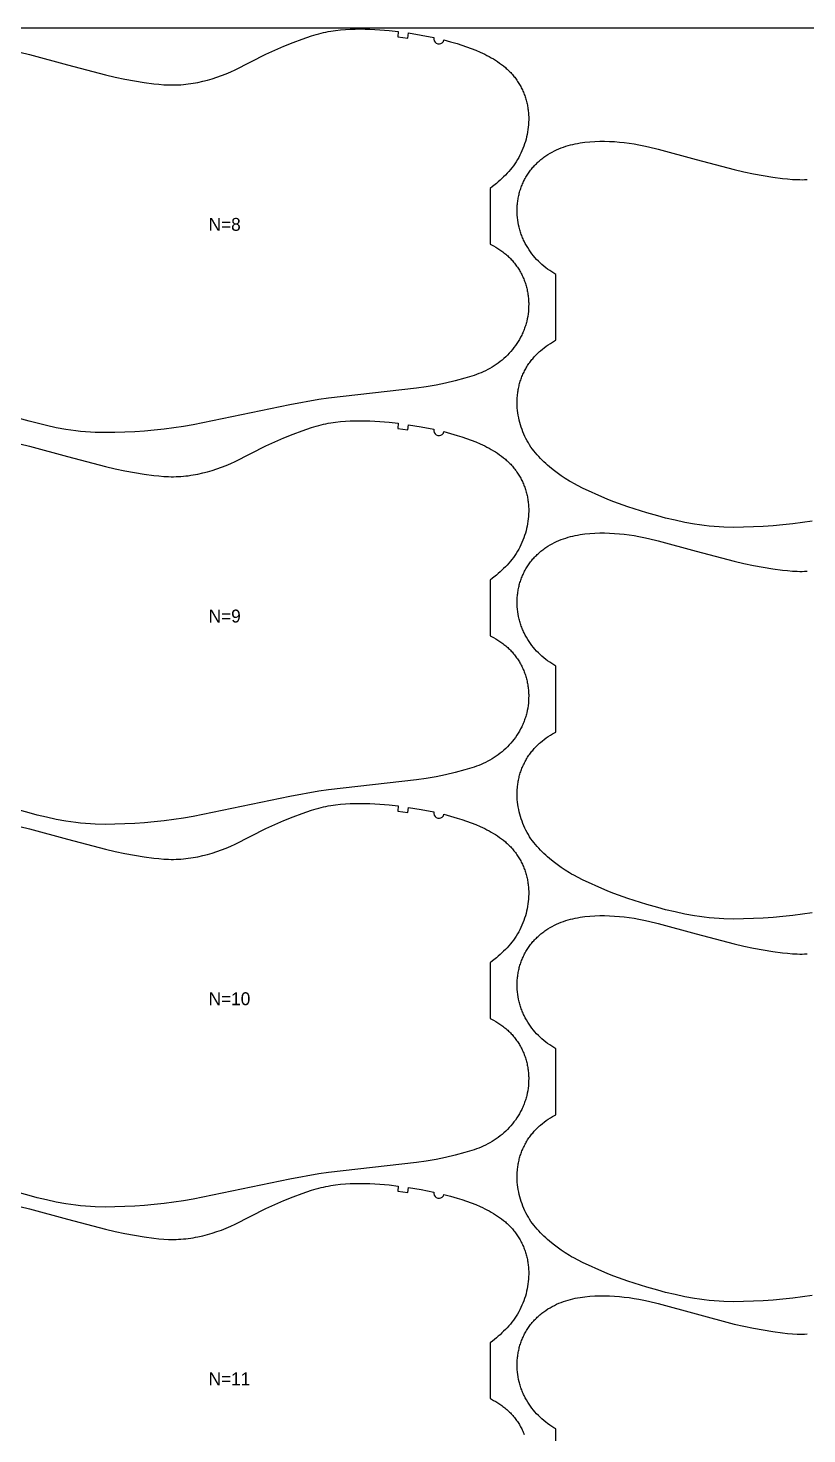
# Model space of a CAD drawing. Header units: inches. Extents: x 0 to 1972, y 0 to 1090.
# Drawn here: x 302 to 604, y 545 to 1090 of the extents above; entities that cross this region are included whole.
import ezdxf

# ---------------------------------------------------------------- set-up
doc = ezdxf.new("R2010")
doc.units = ezdxf.units.IN

msp = doc.modelspace()

# ---------------------------------------------------------------- linework, layer by layer
at = {"layer": '1'}
msp.add_lwpolyline([(0.5, 0), (1971.9894, 0), (1971.9894, 1089.551), (0.5, 1089.551), (0.5, 0)], close=True, dxfattribs=at)
for points in [[(299.2361, 1080.2529), (302.939, 1079.3299), (317.6666, 1075.3031), (332.4332, 1071.4213), (336.1564, 1070.58), (339.8957, 1069.8134), (343.6488, 1069.1182), (347.4144, 1068.4969), (351.1967, 1067.9841), (353.0955, 1067.7825), (354.9984, 1067.6294), (356.9041, 1067.5355), (357.8576, 1067.514), (358.8112, 1067.5114), (359.7647, 1067.5286), (360.7179, 1067.5655), (361.6703, 1067.6218), (362.6215, 1067.6972), (363.5712, 1067.7912), (364.519, 1067.9034), (365.4645, 1068.0336), (366.4074, 1068.1813), (367.3472, 1068.3462), (368.2839, 1068.5277), (370.1472, 1068.9389), (371.9963, 1069.4111), (373.8303, 1069.9403), (375.6481, 1070.5236), (377.4476, 1071.1604), (379.2267, 1071.8509), (380.9832, 1072.5955), (382.7164, 1073.3921), (394.631, 1079.4356), (398.0963, 1081.0351), (401.6038, 1082.5415), (405.1419, 1083.9724), (408.7131, 1085.3206), (410.5133, 1085.9576), (412.3255, 1086.5582), (414.1521, 1087.1096), (415.0715, 1087.3631), (415.9953, 1087.5995), (416.9237, 1087.8178), (417.8563, 1088.018), (418.7929, 1088.2007), (419.7328, 1088.3662), (421.6211, 1088.6477), (423.5176, 1088.8664), (425.4193, 1089.0263), (427.3245, 1089.1334), (429.2321, 1089.1939), (431.1408, 1089.214), (433.0494, 1089.199), (434.9573, 1089.1491), (436.8637, 1089.0637), (438.768, 1088.942), (442.3606, 1088.6177), (445.9446, 1088.2002), (445.6947, 1086.2159), (449.6218, 1085.6865), (449.9088, 1087.6658), (454.836, 1086.8212), (459.7463, 1085.8836), (459.7463, 1085.8836), (459.703, 1085.2626), (459.8529, 1084.6583), (460.1812, 1084.1294), (460.6563, 1083.7271), (461.2321, 1083.4903), (461.8528, 1083.4421), (462.4583, 1083.5871), (462.9898, 1083.9112), (463.3959, 1084.3831), (463.6372, 1084.957), (466.207, 1084.2705), (468.761, 1083.5257), (470.5823, 1082.9537), (472.3914, 1082.3446), (474.1848, 1081.6925), (475.959, 1080.9911), (477.7105, 1080.2347), (478.5764, 1079.8343), (479.4349, 1079.4185), (480.2856, 1078.9866), (481.1279, 1078.5382), (481.9612, 1078.0726), (482.7849, 1077.5893), (483.5984, 1077.0878), (484.3998, 1076.5669), (485.1872, 1076.0258), (485.9588, 1075.4635), (486.7125, 1074.8788), (487.4466, 1074.2707), (487.8056, 1073.9576), (488.1589, 1073.6383), (488.5064, 1073.3127), (488.8477, 1072.9805), (489.1827, 1072.6418), (489.5112, 1072.2967), (489.8332, 1071.9453), (490.1485, 1071.5878), (490.4571, 1071.2242), (490.7589, 1070.8549), (491.0539, 1070.4799), (491.3419, 1070.0994), (491.6228, 1069.7136), (491.8966, 1069.3226), (492.1632, 1068.9265), (492.4225, 1068.5256), (492.6745, 1068.12), (492.9189, 1067.7098), (493.1559, 1067.2952), (493.3852, 1066.8763), (493.6067, 1066.4534), (493.8206, 1066.0265), (494.0265, 1065.5959), (494.2246, 1065.1616), (494.4148, 1064.7238), (494.5969, 1064.2826), (494.7709, 1063.8383), (494.9368, 1063.3909), (495.0945, 1062.9406), (495.244, 1062.4875), (495.3851, 1062.0319), (495.5178, 1061.5737), (495.6421, 1061.1133), (495.7579, 1060.6507), (495.8651, 1060.1861), (495.9637, 1059.7196), (496.0537, 1059.2514), (496.135, 1058.7816), (496.2077, 1058.3104), (496.272, 1057.8379), (496.3279, 1057.3643), (496.3754, 1056.8897), (496.4458, 1055.9382), (496.4836, 1054.9846), (496.4894, 1054.0301), (496.4638, 1053.0758), (496.4074, 1052.123), (496.3206, 1051.1728), (496.204, 1050.2259), (496.0579, 1049.2832), (495.8829, 1048.3454), (495.6792, 1047.4131), (495.4475, 1046.4873), (495.188, 1045.5685), (494.9012, 1044.6576), (494.5875, 1043.7554), (494.247, 1042.863), (493.8795, 1041.9814), (493.4851, 1041.1119), (493.0637, 1040.2557), (492.6153, 1039.4138), (492.1398, 1038.5875), (491.6372, 1037.778), (491.1078, 1036.986), (490.5529, 1036.2116), (489.9743, 1035.4542), (489.3734, 1034.7136), (488.7521, 1033.9892), (488.1119, 1033.2809), (487.4545, 1032.5881), (486.7816, 1031.9105), (486.0947, 1031.2477), (485.3947, 1030.5991), (484.6822, 1029.9644), (483.9581, 1029.3429), (482.4778, 1028.1378), (481.4894, 1027.3839), (481.4894, 1005.8395), (482.0608, 1005.5657), (482.9074, 1005.1258), (483.7394, 1004.6581), (484.5554, 1004.1626), (485.354, 1003.6396), (485.7463, 1003.3679), (486.1339, 1003.0894), (486.5164, 1002.8041), (486.8937, 1002.512), (487.2656, 1002.2133), (487.632, 1001.9079), (487.9928, 1001.5958), (488.3476, 1001.2771), (488.6964, 1000.9519), (489.039, 1000.62), (489.3752, 1000.2816), (489.7049, 999.9368), (490.028, 999.5858), (490.3444, 999.2286), (490.6539, 998.8655), (490.9564, 998.4965), (491.2518, 998.1217), (491.54, 997.7414), (491.8209, 997.3557), (492.0943, 996.9647), (492.3601, 996.5685), (492.6183, 996.1672), (492.8686, 995.7611), (493.111, 995.3502), (493.3454, 994.9348), (493.5716, 994.5148), (493.7895, 994.0905), (493.9991, 993.6621), (494.2004, 993.2297), (494.3933, 992.7934), (494.5778, 992.3535), (494.754, 991.9102), (494.9217, 991.4636), (495.081, 991.0138), (495.2318, 990.5612), (495.3742, 990.1057), (495.508, 989.6477), (495.6333, 989.1872), (495.7501, 988.7246), (495.8583, 988.2598), (495.958, 987.7932), (496.049, 987.3248), (496.1314, 986.8549), (496.2051, 986.3837), (496.2704, 985.9111), (496.327, 985.4375), (496.3752, 984.9629), (496.4149, 984.4875), (496.4461, 984.0115), (496.4689, 983.5349), (496.4834, 983.058), (496.4894, 982.5809), (496.4766, 981.6265), (496.4307, 980.673), (496.3519, 979.7216), (496.2406, 978.7734), (496.0966, 977.8296), (495.9202, 976.8916), (495.7113, 975.9603), (495.5947, 975.4977), (495.4699, 975.0372), (495.3371, 974.5791), (495.1962, 974.1234), (495.0472, 973.6704), (494.8902, 973.2202), (494.725, 972.7729), (494.5518, 972.3287), (494.3706, 971.8877), (494.1814, 971.4501), (493.9844, 971.0158), (493.7797, 970.5852), (493.3477, 969.7347), (492.8864, 968.8995), (492.3969, 968.0802), (491.8801, 967.2776), (491.3369, 966.4925), (490.7685, 965.7255), (490.1758, 964.9775), (489.5594, 964.2489), (488.9203, 963.5404), (488.259, 962.8525), (487.5764, 962.1859), (486.8731, 961.541), (486.1499, 960.9184), (485.4076, 960.3187), (484.6468, 959.7425), (483.8686, 959.1899), (483.0739, 958.6612), (482.2636, 958.1567), (481.4386, 957.6766), (480.6001, 957.2211), (479.7488, 956.7904), (478.8858, 956.3848), (478.0121, 956.0041), (477.1287, 955.6464), (476.2368, 955.3094), (475.3376, 954.9909), (473.5218, 954.3999), (471.6906, 953.8552), (468.0059, 952.8552), (464.2956, 951.9638), (460.5597, 951.1806), (456.801, 950.5156), (453.0237, 949.9718), (435.9483, 948.1136), (418.882, 946.174), (415.1112, 945.5861), (403.8452, 943.5377), (366.4626, 935.8221), (362.6968, 935.2004), (355.1344, 934.1552), (351.3416, 933.7276), (347.5404, 933.3817), (343.7327, 933.1156), (339.9207, 932.9247), (336.1054, 932.8101), (332.288, 932.78), (328.4723, 932.8649), (326.5664, 932.961), (324.6629, 933.0957), (322.7626, 933.2696), (320.8664, 933.4834), (318.9751, 933.7374), (317.089, 934.0289), (313.3332, 934.7113), (309.6, 935.5062), (305.8883, 936.3962), (302.8075, 937.2015), (298.5272, 938.4164)], [(606.3968, 898.5094), (598.8344, 897.4642), (595.0416, 897.0366), (591.2404, 896.6907), (587.4327, 896.4246), (583.6207, 896.2337), (579.8054, 896.1191), (575.988, 896.089), (572.1723, 896.1739), (570.2664, 896.27), (568.3629, 896.4047), (566.4626, 896.5786), (564.5664, 896.7924), (562.6751, 897.0464), (560.789, 897.3379), (557.0332, 898.0203), (553.3, 898.8152), (549.5883, 899.7052), (546.5075, 900.5105), (542.2272, 901.7254), (534.9492, 904.0287), (531.3393, 905.2728), (529.5488, 905.9327), (527.7726, 906.6282), (526.0131, 907.3638), (517.33, 911.3288), (515.619, 912.1731), (513.9338, 913.065), (513.1036, 913.5335), (512.2821, 914.0174), (510.6647, 915.0288), (509.0808, 916.0937), (507.5297, 917.2071), (506.0116, 918.3651), (504.5313, 919.5702), (503.8072, 920.1917), (503.0948, 920.8264), (502.3947, 921.475), (501.7078, 922.1378), (501.0349, 922.8154), (500.3775, 923.5082), (499.7373, 924.2165), (499.116, 924.9409), (498.5152, 925.6815), (497.9365, 926.4389), (497.3816, 927.2133), (496.8522, 928.0053), (496.3496, 928.8148), (495.8742, 929.6411), (495.4257, 930.483), (495.0043, 931.3392), (494.6099, 932.2087), (494.2425, 933.0903), (493.9019, 933.9827), (493.5882, 934.8849), (493.3015, 935.7958), (493.042, 936.7146), (492.8102, 937.6404), (492.6065, 938.5727), (492.4315, 939.5105), (492.2854, 940.4532), (492.1688, 941.4001), (492.082, 942.3503), (492.0256, 943.3031), (492, 944.2574), (492.0058, 945.2119), (492.0436, 946.1655), (492.114, 947.117), (492.1615, 947.5916), (492.2174, 948.0652), (492.2817, 948.5377), (492.3544, 949.0089), (492.4358, 949.4787), (492.5257, 949.9469), (492.6243, 950.4134), (492.7315, 950.878), (492.8473, 951.3406), (492.9716, 951.801), (493.1043, 952.2592), (493.2455, 952.7148), (493.3949, 953.1679), (493.5526, 953.6182), (493.7185, 954.0656), (493.8925, 954.5099), (494.0747, 954.9511), (494.2648, 955.3889), (494.4629, 955.8232), (494.6689, 956.2538), (494.8827, 956.6807), (495.1043, 957.1036), (495.3336, 957.5225), (495.5705, 957.9371), (495.815, 958.3473), (496.0669, 958.7529), (496.3262, 959.1538), (496.5928, 959.5499), (496.8666, 959.9409), (497.1475, 960.3267), (497.4355, 960.7072), (497.7305, 961.0822), (498.0323, 961.4515), (498.3409, 961.8151), (498.6563, 962.1726), (498.9782, 962.524), (499.3067, 962.8691), (499.6417, 963.2078), (499.983, 963.54), (500.3305, 963.8656), (500.6838, 964.1849), (501.0429, 964.498), (501.7769, 965.1061), (502.5306, 965.6908), (503.3022, 966.2531), (504.0897, 966.7942), (504.8911, 967.3151), (505.7045, 967.8166), (506.5282, 968.2999), (507, 968.5635), (507, 994.0968), (506.2259, 994.5474), (505.4156, 995.0519), (504.6208, 995.5806), (503.8426, 996.1332), (503.0818, 996.7094), (502.3395, 997.3091), (501.6163, 997.9317), (500.913, 998.5766), (500.2304, 999.2432), (499.5691, 999.9311), (498.93, 1000.6396), (498.3137, 1001.3682), (497.7209, 1002.1162), (497.1525, 1002.8832), (496.6094, 1003.6683), (496.0925, 1004.4709), (495.603, 1005.2902), (495.1417, 1006.1254), (494.7098, 1006.9759), (494.5051, 1007.4065), (494.308, 1007.8408), (494.1189, 1008.2784), (493.9376, 1008.7194), (493.7644, 1009.1636), (493.5992, 1009.6109), (493.4422, 1010.0611), (493.2932, 1010.5141), (493.1523, 1010.9698), (493.0195, 1011.4279), (492.8948, 1011.8884), (492.7781, 1012.351), (492.5692, 1013.2823), (492.3928, 1014.2203), (492.2489, 1015.1641), (492.1375, 1016.1123), (492.0587, 1017.0637), (492.0128, 1018.0172), (492, 1018.9716), (492.0061, 1019.4487), (492.0205, 1019.9256), (492.0433, 1020.4022), (492.0745, 1020.8782), (492.1142, 1021.3536), (492.1624, 1021.8282), (492.2191, 1022.3018), (492.2843, 1022.7744), (492.3581, 1023.2456), (492.4405, 1023.7155), (492.5315, 1024.1839), (492.6311, 1024.6505), (492.7393, 1025.1153), (492.8561, 1025.5779), (492.9814, 1026.0384), (493.1152, 1026.4964), (493.2576, 1026.9519), (493.4084, 1027.4045), (493.5677, 1027.8543), (493.7354, 1028.3009), (493.9116, 1028.7442), (494.0961, 1029.1841), (494.2891, 1029.6204), (494.4903, 1030.0528), (494.6999, 1030.4812), (494.9178, 1030.9055), (495.144, 1031.3255), (495.3784, 1031.7409), (495.6208, 1032.1518), (495.8711, 1032.5579), (496.1293, 1032.9591), (496.3951, 1033.3554), (496.6685, 1033.7464), (496.9494, 1034.1321), (497.2376, 1034.5124), (497.533, 1034.8872), (497.8355, 1035.2562), (498.145, 1035.6193), (498.4614, 1035.9765), (498.7845, 1036.3275), (499.1142, 1036.6723), (499.4504, 1037.0107), (499.793, 1037.3426), (500.1418, 1037.6678), (500.4967, 1037.9865), (500.8574, 1038.2986), (501.2238, 1038.604), (501.5957, 1038.9027), (501.9731, 1039.1948), (502.3556, 1039.4801), (502.7431, 1039.7586), (503.1354, 1040.0303), (503.9341, 1040.5533), (504.75, 1041.0488), (505.582, 1041.5165), (506.4287, 1041.9564), (507.2889, 1042.3687), (508.1617, 1042.7536), (509.046, 1043.1116), (509.9407, 1043.4428), (510.8448, 1043.7477), (511.7572, 1044.0266), (512.6769, 1044.2798), (513.603, 1044.5077), (514.5346, 1044.7115), (515.4711, 1044.8924), (516.4118, 1045.0519), (517.3562, 1045.191), (518.3035, 1045.3112), (520.2042, 1045.4998), (522.1092, 1045.6264), (524.0165, 1045.6936), (525.9246, 1045.7024), (527.8318, 1045.6541), (529.7368, 1045.5502), (531.6388, 1045.3945), (533.5367, 1045.1913), (535.4299, 1044.945), (537.3175, 1044.6592), (539.1985, 1044.3339), (541.0717, 1043.9683), (542.9361, 1043.5619), (546.639, 1042.6389), (561.3666, 1038.6121), (576.1332, 1034.7303), (579.8564, 1033.889), (583.5957, 1033.1224), (587.3488, 1032.4272), (591.1144, 1031.8059), (594.8967, 1031.2931), (596.7955, 1031.0915), (598.6984, 1030.9384), (600.6041, 1030.8445), (601.5576, 1030.823), (602.5112, 1030.8204), (603.4647, 1030.8376), (604.4179, 1030.8745)], [(299.2361, 928.4609), (302.939, 927.5379), (317.6666, 923.5111), (332.4332, 919.6293), (336.1564, 918.788), (339.8957, 918.0214), (343.6488, 917.3262), (347.4144, 916.7049), (351.1967, 916.1921), (353.0955, 915.9905), (354.9984, 915.8374), (356.9041, 915.7435), (357.8576, 915.722), (358.8112, 915.7194), (359.7647, 915.7366), (360.7179, 915.7735), (361.6703, 915.8298), (362.6215, 915.9052), (363.5712, 915.9992), (364.519, 916.1114), (365.4645, 916.2416), (366.4074, 916.3893), (367.3472, 916.5542), (368.2839, 916.7357), (370.1472, 917.1469), (371.9963, 917.6191), (373.8303, 918.1483), (375.6481, 918.7316), (377.4476, 919.3684), (379.2267, 920.0589), (380.9832, 920.8035), (382.7164, 921.6001), (394.631, 927.6436), (398.0963, 929.2431), (401.6038, 930.7495), (405.1419, 932.1804), (408.7131, 933.5286), (410.5133, 934.1656), (412.3255, 934.7662), (414.1521, 935.3176), (415.0715, 935.5711), (415.9953, 935.8075), (416.9237, 936.0258), (417.8563, 936.226), (418.7929, 936.4087), (419.7328, 936.5742), (421.6211, 936.8557), (423.5176, 937.0744), (425.4193, 937.2343), (427.3245, 937.3414), (429.2321, 937.4019), (431.1408, 937.422), (433.0494, 937.407), (434.9573, 937.3571), (436.8637, 937.2717), (438.768, 937.15), (442.3606, 936.8257), (445.9446, 936.4082), (445.6947, 934.4239), (449.6218, 933.8945), (449.9088, 935.8738), (454.836, 935.0292), (459.7463, 934.0916), (459.7463, 934.0916), (459.703, 933.4706), (459.8529, 932.8663), (460.1812, 932.3374), (460.6563, 931.9351), (461.2321, 931.6983), (461.8528, 931.6501), (462.4583, 931.7951), (462.9898, 932.1192), (463.3959, 932.5911), (463.6372, 933.165), (466.207, 932.4785), (468.761, 931.7337), (470.5823, 931.1617), (472.3914, 930.5526), (474.1848, 929.9005), (475.959, 929.1991), (477.7105, 928.4427), (478.5764, 928.0423), (479.4349, 927.6265), (480.2856, 927.1946), (481.1279, 926.7462), (481.9612, 926.2806), (482.7849, 925.7973), (483.5984, 925.2958), (484.3998, 924.7749), (485.1872, 924.2338), (485.9588, 923.6715), (486.7125, 923.0868), (487.4466, 922.4787), (487.8056, 922.1656), (488.1589, 921.8463), (488.5064, 921.5207), (488.8477, 921.1885), (489.1827, 920.8498), (489.5112, 920.5047), (489.8332, 920.1533), (490.1485, 919.7958), (490.4571, 919.4322), (490.7589, 919.0629), (491.0539, 918.6879), (491.3419, 918.3074), (491.6228, 917.9216), (491.8966, 917.5306), (492.1632, 917.1345), (492.4225, 916.7336), (492.6745, 916.328), (492.9189, 915.9178), (493.1559, 915.5032), (493.3852, 915.0843), (493.6067, 914.6614), (493.8206, 914.2345), (494.0265, 913.8039), (494.2246, 913.3696), (494.4148, 912.9318), (494.5969, 912.4906), (494.7709, 912.0463), (494.9368, 911.5989), (495.0945, 911.1486), (495.244, 910.6955), (495.3851, 910.2399), (495.5178, 909.7817), (495.6421, 909.3213), (495.7579, 908.8587), (495.8651, 908.3941), (495.9637, 907.9276), (496.0537, 907.4594), (496.135, 906.9896), (496.2077, 906.5184), (496.272, 906.0459), (496.3279, 905.5723), (496.3754, 905.0977), (496.4458, 904.1462), (496.4836, 903.1926), (496.4894, 902.2381), (496.4638, 901.2838), (496.4074, 900.331), (496.3206, 899.3808), (496.204, 898.4339), (496.0579, 897.4912), (495.8829, 896.5534), (495.6792, 895.6211), (495.4475, 894.6953), (495.188, 893.7765), (494.9012, 892.8656), (494.5875, 891.9634), (494.247, 891.071), (493.8795, 890.1894), (493.4851, 889.3199), (493.0637, 888.4637), (492.6153, 887.6218), (492.1398, 886.7955), (491.6372, 885.986), (491.1078, 885.194), (490.5529, 884.4196), (489.9743, 883.6622), (489.3734, 882.9216), (488.7521, 882.1972), (488.1119, 881.4889), (487.4545, 880.7961), (486.7816, 880.1185), (486.0947, 879.4557), (485.3947, 878.8071), (484.6822, 878.1724), (483.9581, 877.5509), (482.4778, 876.3458), (481.4894, 875.5919), (481.4894, 854.0475), (482.0608, 853.7737), (482.9074, 853.3338), (483.7394, 852.8661), (484.5554, 852.3706), (485.354, 851.8476), (485.7463, 851.5759), (486.1339, 851.2974), (486.5164, 851.0121), (486.8937, 850.72), (487.2656, 850.4213), (487.632, 850.1159), (487.9928, 849.8038), (488.3476, 849.4851), (488.6964, 849.1599), (489.039, 848.828), (489.3752, 848.4896), (489.7049, 848.1448), (490.028, 847.7938), (490.3444, 847.4366), (490.6539, 847.0735), (490.9564, 846.7045), (491.2518, 846.3297), (491.54, 845.9494), (491.8209, 845.5637), (492.0943, 845.1727), (492.3601, 844.7765), (492.6183, 844.3752), (492.8686, 843.9691), (493.111, 843.5582), (493.3454, 843.1428), (493.5716, 842.7228), (493.7895, 842.2985), (493.9991, 841.8701), (494.2004, 841.4377), (494.3933, 841.0014), (494.5778, 840.5615), (494.754, 840.1182), (494.9217, 839.6716), (495.081, 839.2218), (495.2318, 838.7692), (495.3742, 838.3137), (495.508, 837.8557), (495.6333, 837.3952), (495.7501, 836.9326), (495.8583, 836.4678), (495.958, 836.0012), (496.049, 835.5328), (496.1314, 835.0629), (496.2051, 834.5917), (496.2704, 834.1191), (496.327, 833.6455), (496.3752, 833.1709), (496.4149, 832.6955), (496.4461, 832.2195), (496.4689, 831.7429), (496.4834, 831.266), (496.4894, 830.7889), (496.4766, 829.8345), (496.4307, 828.881), (496.3519, 827.9296), (496.2406, 826.9814), (496.0966, 826.0376), (495.9202, 825.0996), (495.7113, 824.1683), (495.5947, 823.7057), (495.4699, 823.2452), (495.3371, 822.7871), (495.1962, 822.3314), (495.0472, 821.8784), (494.8902, 821.4282), (494.725, 820.9809), (494.5518, 820.5367), (494.3706, 820.0957), (494.1814, 819.6581), (493.9844, 819.2238), (493.7797, 818.7932), (493.3477, 817.9427), (492.8864, 817.1075), (492.3969, 816.2882), (491.8801, 815.4856), (491.3369, 814.7005), (490.7685, 813.9335), (490.1758, 813.1855), (489.5594, 812.4569), (488.9203, 811.7484), (488.259, 811.0605), (487.5764, 810.3939), (486.8731, 809.749), (486.1499, 809.1264), (485.4076, 808.5267), (484.6468, 807.9505), (483.8686, 807.3979), (483.0739, 806.8692), (482.2636, 806.3647), (481.4386, 805.8846), (480.6001, 805.4291), (479.7488, 804.9984), (478.8858, 804.5928), (478.0121, 804.2121), (477.1287, 803.8544), (476.2368, 803.5174), (475.3376, 803.1989), (473.5218, 802.6079), (471.6906, 802.0632), (468.0059, 801.0632), (464.2956, 800.1718), (460.5597, 799.3886), (456.801, 798.7236), (453.0237, 798.1798), (435.9483, 796.3216), (418.882, 794.382), (415.1112, 793.7941), (403.8452, 791.7457), (366.4626, 784.0301), (362.6968, 783.4084), (355.1344, 782.3632), (351.3416, 781.9356), (347.5404, 781.5897), (343.7327, 781.3236), (339.9207, 781.1327), (336.1054, 781.0181), (332.288, 780.988), (328.4723, 781.0729), (326.5664, 781.169), (324.6629, 781.3037), (322.7626, 781.4776), (320.8664, 781.6914), (318.9751, 781.9454), (317.089, 782.2369), (313.3332, 782.9193), (309.6, 783.7142), (305.8883, 784.6042), (302.8075, 785.4095), (298.5272, 786.6244)], [(606.3968, 746.7174), (598.8344, 745.6722), (595.0416, 745.2446), (591.2404, 744.8987), (587.4327, 744.6326), (583.6207, 744.4417), (579.8054, 744.3271), (575.988, 744.297), (572.1723, 744.3819), (570.2664, 744.478), (568.3629, 744.6127), (566.4626, 744.7866), (564.5664, 745.0004), (562.6751, 745.2544), (560.789, 745.5459), (557.0332, 746.2283), (553.3, 747.0232), (549.5883, 747.9132), (546.5075, 748.7185), (542.2272, 749.9334), (534.9492, 752.2367), (531.3393, 753.4808), (529.5488, 754.1407), (527.7726, 754.8362), (526.0131, 755.5718), (517.33, 759.5368), (515.619, 760.3811), (513.9338, 761.273), (513.1036, 761.7415), (512.2821, 762.2254), (510.6647, 763.2368), (509.0808, 764.3017), (507.5297, 765.4151), (506.0116, 766.5731), (504.5313, 767.7782), (503.8072, 768.3997), (503.0948, 769.0344), (502.3947, 769.683), (501.7078, 770.3458), (501.0349, 771.0234), (500.3775, 771.7162), (499.7373, 772.4245), (499.116, 773.1489), (498.5152, 773.8895), (497.9365, 774.6469), (497.3816, 775.4213), (496.8522, 776.2133), (496.3496, 777.0228), (495.8742, 777.8491), (495.4257, 778.691), (495.0043, 779.5472), (494.6099, 780.4167), (494.2425, 781.2983), (493.9019, 782.1907), (493.5882, 783.0929), (493.3015, 784.0038), (493.042, 784.9226), (492.8102, 785.8484), (492.6065, 786.7807), (492.4315, 787.7185), (492.2854, 788.6612), (492.1688, 789.6081), (492.082, 790.5583), (492.0256, 791.5111), (492, 792.4654), (492.0058, 793.4199), (492.0436, 794.3735), (492.114, 795.325), (492.1615, 795.7996), (492.2174, 796.2732), (492.2817, 796.7457), (492.3544, 797.2169), (492.4358, 797.6867), (492.5257, 798.1549), (492.6243, 798.6214), (492.7315, 799.086), (492.8473, 799.5486), (492.9716, 800.009), (493.1043, 800.4672), (493.2455, 800.9228), (493.3949, 801.3759), (493.5526, 801.8262), (493.7185, 802.2736), (493.8925, 802.7179), (494.0747, 803.1591), (494.2648, 803.5969), (494.4629, 804.0312), (494.6689, 804.4618), (494.8827, 804.8887), (495.1043, 805.3116), (495.3336, 805.7305), (495.5705, 806.1451), (495.815, 806.5553), (496.0669, 806.9609), (496.3262, 807.3618), (496.5928, 807.7579), (496.8666, 808.1489), (497.1475, 808.5347), (497.4355, 808.9152), (497.7305, 809.2902), (498.0323, 809.6595), (498.3409, 810.0231), (498.6563, 810.3806), (498.9782, 810.732), (499.3067, 811.0771), (499.6417, 811.4158), (499.983, 811.748), (500.3305, 812.0736), (500.6838, 812.3929), (501.0429, 812.706), (501.7769, 813.3141), (502.5306, 813.8988), (503.3022, 814.4611), (504.0897, 815.0022), (504.8911, 815.5231), (505.7045, 816.0246), (506.5282, 816.5079), (507, 816.7715), (507, 842.3048), (506.2259, 842.7554), (505.4156, 843.2599), (504.6208, 843.7886), (503.8426, 844.3412), (503.0818, 844.9174), (502.3395, 845.5171), (501.6163, 846.1397), (500.913, 846.7846), (500.2304, 847.4512), (499.5691, 848.1391), (498.93, 848.8476), (498.3137, 849.5762), (497.7209, 850.3242), (497.1525, 851.0912), (496.6094, 851.8763), (496.0925, 852.6789), (495.603, 853.4982), (495.1417, 854.3334), (494.7098, 855.1839), (494.5051, 855.6145), (494.308, 856.0488), (494.1189, 856.4864), (493.9376, 856.9274), (493.7644, 857.3716), (493.5992, 857.8189), (493.4422, 858.2691), (493.2932, 858.7221), (493.1523, 859.1778), (493.0195, 859.6359), (492.8948, 860.0964), (492.7781, 860.559), (492.5692, 861.4903), (492.3928, 862.4283), (492.2489, 863.3721), (492.1375, 864.3203), (492.0587, 865.2717), (492.0128, 866.2252), (492, 867.1796), (492.0061, 867.6567), (492.0205, 868.1336), (492.0433, 868.6102), (492.0745, 869.0862), (492.1142, 869.5616), (492.1624, 870.0362), (492.2191, 870.5098), (492.2843, 870.9824), (492.3581, 871.4536), (492.4405, 871.9235), (492.5315, 872.3919), (492.6311, 872.8585), (492.7393, 873.3233), (492.8561, 873.7859), (492.9814, 874.2464), (493.1152, 874.7044), (493.2576, 875.1599), (493.4084, 875.6125), (493.5677, 876.0623), (493.7354, 876.5089), (493.9116, 876.9522), (494.0961, 877.3921), (494.2891, 877.8284), (494.4903, 878.2608), (494.6999, 878.6892), (494.9178, 879.1135), (495.144, 879.5335), (495.3784, 879.9489), (495.6208, 880.3598), (495.8711, 880.7659), (496.1293, 881.1671), (496.3951, 881.5634), (496.6685, 881.9544), (496.9494, 882.3401), (497.2376, 882.7204), (497.533, 883.0952), (497.8355, 883.4642), (498.145, 883.8273), (498.4614, 884.1845), (498.7845, 884.5355), (499.1142, 884.8803), (499.4504, 885.2187), (499.793, 885.5506), (500.1418, 885.8758), (500.4967, 886.1945), (500.8574, 886.5066), (501.2238, 886.812), (501.5957, 887.1107), (501.9731, 887.4028), (502.3556, 887.6881), (502.7431, 887.9666), (503.1354, 888.2383), (503.9341, 888.7613), (504.75, 889.2568), (505.582, 889.7245), (506.4287, 890.1644), (507.2889, 890.5767), (508.1617, 890.9616), (509.046, 891.3196), (509.9407, 891.6508), (510.8448, 891.9557), (511.7572, 892.2346), (512.6769, 892.4878), (513.603, 892.7157), (514.5346, 892.9195), (515.4711, 893.1004), (516.4118, 893.2599), (517.3562, 893.399), (518.3035, 893.5192), (520.2042, 893.7078), (522.1092, 893.8344), (524.0165, 893.9016), (525.9246, 893.9104), (527.8318, 893.8621), (529.7368, 893.7582), (531.6388, 893.6025), (533.5367, 893.3993), (535.4299, 893.153), (537.3175, 892.8672), (539.1985, 892.5419), (541.0717, 892.1763), (542.9361, 891.7699), (546.639, 890.8469), (561.3666, 886.8201), (576.1332, 882.9383), (579.8564, 882.097), (583.5957, 881.3304), (587.3488, 880.6352), (591.1144, 880.0139), (594.8967, 879.5011), (596.7955, 879.2995), (598.6984, 879.1464), (600.6041, 879.0525), (601.5576, 879.031), (602.5112, 879.0284), (603.4647, 879.0456), (604.4179, 879.0825)], [(299.2361, 780.1689), (302.939, 779.2459), (317.6666, 775.2191), (332.4332, 771.3373), (336.1564, 770.496), (339.8957, 769.7294), (343.6488, 769.0342), (347.4144, 768.4129), (351.1967, 767.9001), (353.0955, 767.6985), (354.9984, 767.5454), (356.9041, 767.4515), (357.8576, 767.43), (358.8112, 767.4274), (359.7647, 767.4446), (360.7179, 767.4815), (361.6703, 767.5378), (362.6215, 767.6132), (363.5712, 767.7072), (364.519, 767.8194), (365.4645, 767.9496), (366.4074, 768.0973), (367.3472, 768.2622), (368.2839, 768.4437), (370.1472, 768.8549), (371.9963, 769.3271), (373.8303, 769.8563), (375.6481, 770.4396), (377.4476, 771.0764), (379.2267, 771.7669), (380.9832, 772.5115), (382.7164, 773.3081), (394.631, 779.3516), (398.0963, 780.9511), (401.6038, 782.4575), (405.1419, 783.8884), (408.7131, 785.2366), (410.5133, 785.8736), (412.3255, 786.4742), (414.1521, 787.0256), (415.0715, 787.2791), (415.9953, 787.5155), (416.9237, 787.7338), (417.8563, 787.934), (418.7929, 788.1167), (419.7328, 788.2822), (421.6211, 788.5637), (423.5176, 788.7824), (425.4193, 788.9423), (427.3245, 789.0494), (429.2321, 789.1099), (431.1408, 789.13), (433.0494, 789.115), (434.9573, 789.0651), (436.8637, 788.9797), (438.768, 788.858), (442.3606, 788.5337), (445.9446, 788.1162), (445.6947, 786.1319), (449.6218, 785.6025), (449.9088, 787.5818), (454.836, 786.7372), (459.7463, 785.7996), (459.7463, 785.7996), (459.703, 785.1786), (459.8529, 784.5743), (460.1812, 784.0454), (460.6563, 783.6431), (461.2321, 783.4063), (461.8528, 783.3581), (462.4583, 783.5031), (462.9898, 783.8272), (463.3959, 784.2991), (463.6372, 784.873), (466.207, 784.1865), (468.761, 783.4417), (470.5823, 782.8697), (472.3914, 782.2606), (474.1848, 781.6085), (475.959, 780.9071), (477.7105, 780.1507), (478.5764, 779.7503), (479.4349, 779.3345), (480.2856, 778.9026), (481.1279, 778.4542), (481.9612, 777.9886), (482.7849, 777.5053), (483.5984, 777.0038), (484.3998, 776.4829), (485.1872, 775.9418), (485.9588, 775.3795), (486.7125, 774.7948), (487.4466, 774.1867), (487.8056, 773.8736), (488.1589, 773.5543), (488.5064, 773.2287), (488.8477, 772.8965), (489.1827, 772.5578), (489.5112, 772.2127), (489.8332, 771.8613), (490.1485, 771.5038), (490.4571, 771.1402), (490.7589, 770.7709), (491.0539, 770.3959), (491.3419, 770.0154), (491.6228, 769.6296), (491.8966, 769.2386), (492.1632, 768.8425), (492.4225, 768.4416), (492.6745, 768.036), (492.9189, 767.6258), (493.1559, 767.2112), (493.3852, 766.7923), (493.6067, 766.3694), (493.8206, 765.9425), (494.0265, 765.5119), (494.2246, 765.0776), (494.4148, 764.6398), (494.5969, 764.1986), (494.7709, 763.7543), (494.9368, 763.3069), (495.0945, 762.8566), (495.244, 762.4035), (495.3851, 761.9479), (495.5178, 761.4897), (495.6421, 761.0293), (495.7579, 760.5667), (495.8651, 760.1021), (495.9637, 759.6356), (496.0537, 759.1674), (496.135, 758.6976), (496.2077, 758.2264), (496.272, 757.7539), (496.3279, 757.2803), (496.3754, 756.8057), (496.4458, 755.8542), (496.4836, 754.9006), (496.4894, 753.9461), (496.4638, 752.9918), (496.4074, 752.039), (496.3206, 751.0888), (496.204, 750.1419), (496.0579, 749.1992), (495.8829, 748.2614), (495.6792, 747.3291), (495.4475, 746.4033), (495.188, 745.4845), (494.9012, 744.5736), (494.5875, 743.6714), (494.247, 742.779), (493.8795, 741.8974), (493.4851, 741.0279), (493.0637, 740.1717), (492.6153, 739.3298), (492.1398, 738.5035), (491.6372, 737.694), (491.1078, 736.902), (490.5529, 736.1276), (489.9743, 735.3702), (489.3734, 734.6296), (488.7521, 733.9052), (488.1119, 733.1969), (487.4545, 732.5041), (486.7816, 731.8265), (486.0947, 731.1637), (485.3947, 730.5151), (484.6822, 729.8804), (483.9581, 729.2589), (482.4778, 728.0538), (481.4894, 727.2999), (481.4894, 705.7555), (482.0608, 705.4817), (482.9074, 705.0418), (483.7394, 704.5741), (484.5554, 704.0786), (485.354, 703.5556), (485.7463, 703.2839), (486.1339, 703.0054), (486.5164, 702.7201), (486.8937, 702.428), (487.2656, 702.1293), (487.632, 701.8239), (487.9928, 701.5118), (488.3476, 701.1931), (488.6964, 700.8679), (489.039, 700.536), (489.3752, 700.1976), (489.7049, 699.8528), (490.028, 699.5018), (490.3444, 699.1446), (490.6539, 698.7815), (490.9564, 698.4125), (491.2518, 698.0377), (491.54, 697.6574), (491.8209, 697.2717), (492.0943, 696.8807), (492.3601, 696.4845), (492.6183, 696.0832), (492.8686, 695.6771), (493.111, 695.2662), (493.3454, 694.8508), (493.5716, 694.4308), (493.7895, 694.0065), (493.9991, 693.5781), (494.2004, 693.1457), (494.3933, 692.7094), (494.5778, 692.2695), (494.754, 691.8262), (494.9217, 691.3796), (495.081, 690.9298), (495.2318, 690.4772), (495.3742, 690.0217), (495.508, 689.5637), (495.6333, 689.1032), (495.7501, 688.6406), (495.8583, 688.1758), (495.958, 687.7092), (496.049, 687.2408), (496.1314, 686.7709), (496.2051, 686.2997), (496.2704, 685.8271), (496.327, 685.3535), (496.3752, 684.8789), (496.4149, 684.4035), (496.4461, 683.9275), (496.4689, 683.4509), (496.4834, 682.974), (496.4894, 682.4969), (496.4766, 681.5425), (496.4307, 680.589), (496.3519, 679.6376), (496.2406, 678.6894), (496.0966, 677.7456), (495.9202, 676.8076), (495.7113, 675.8763), (495.5947, 675.4137), (495.4699, 674.9532), (495.3371, 674.4951), (495.1962, 674.0394), (495.0472, 673.5864), (494.8902, 673.1362), (494.725, 672.6889), (494.5518, 672.2447), (494.3706, 671.8037), (494.1814, 671.3661), (493.9844, 670.9318), (493.7797, 670.5012), (493.3477, 669.6507), (492.8864, 668.8155), (492.3969, 667.9962), (491.8801, 667.1936), (491.3369, 666.4085), (490.7685, 665.6415), (490.1758, 664.8935), (489.5594, 664.1649), (488.9203, 663.4564), (488.259, 662.7685), (487.5764, 662.1019), (486.8731, 661.457), (486.1499, 660.8344), (485.4076, 660.2347), (484.6468, 659.6585), (483.8686, 659.1059), (483.0739, 658.5772), (482.2636, 658.0727), (481.4386, 657.5926), (480.6001, 657.1371), (479.7488, 656.7064), (478.8858, 656.3008), (478.0121, 655.9201), (477.1287, 655.5624), (476.2368, 655.2254), (475.3376, 654.9069), (473.5218, 654.3159), (471.6906, 653.7712), (468.0059, 652.7712), (464.2956, 651.8798), (460.5597, 651.0966), (456.801, 650.4316), (453.0237, 649.8878), (435.9483, 648.0296), (418.882, 646.09), (415.1112, 645.5021), (403.8452, 643.4537), (366.4626, 635.7381), (362.6968, 635.1164), (355.1344, 634.0712), (351.3416, 633.6436), (347.5404, 633.2977), (343.7327, 633.0316), (339.9207, 632.8407), (336.1054, 632.7261), (332.288, 632.696), (328.4723, 632.7809), (326.5664, 632.877), (324.6629, 633.0117), (322.7626, 633.1856), (320.8664, 633.3994), (318.9751, 633.6534), (317.089, 633.9449), (313.3332, 634.6273), (309.6, 635.4222), (305.8883, 636.3122), (302.8075, 637.1175), (298.5272, 638.3324)], [(606.3968, 598.4254), (598.8344, 597.3802), (595.0416, 596.9526), (591.2404, 596.6067), (587.4327, 596.3406), (583.6207, 596.1497), (579.8054, 596.0351), (575.988, 596.005), (572.1723, 596.0899), (570.2664, 596.186), (568.3629, 596.3207), (566.4626, 596.4946), (564.5664, 596.7084), (562.6751, 596.9624), (560.789, 597.2539), (557.0332, 597.9363), (553.3, 598.7312), (549.5883, 599.6212), (546.5075, 600.4265), (542.2272, 601.6414), (534.9492, 603.9447), (531.3393, 605.1888), (529.5488, 605.8487), (527.7726, 606.5442), (526.0131, 607.2798), (517.33, 611.2448), (515.619, 612.0891), (513.9338, 612.981), (513.1036, 613.4495), (512.2821, 613.9334), (510.6647, 614.9448), (509.0808, 616.0097), (507.5297, 617.1231), (506.0116, 618.2811), (504.5313, 619.4862), (503.8072, 620.1077), (503.0948, 620.7424), (502.3947, 621.391), (501.7078, 622.0538), (501.0349, 622.7314), (500.3775, 623.4242), (499.7373, 624.1325), (499.116, 624.8569), (498.5152, 625.5975), (497.9365, 626.3549), (497.3816, 627.1293), (496.8522, 627.9213), (496.3496, 628.7308), (495.8742, 629.5571), (495.4257, 630.399), (495.0043, 631.2552), (494.6099, 632.1247), (494.2425, 633.0063), (493.9019, 633.8987), (493.5882, 634.8009), (493.3015, 635.7118), (493.042, 636.6306), (492.8102, 637.5564), (492.6065, 638.4887), (492.4315, 639.4265), (492.2854, 640.3692), (492.1688, 641.3161), (492.082, 642.2663), (492.0256, 643.2191), (492, 644.1734), (492.0058, 645.1279), (492.0436, 646.0815), (492.114, 647.033), (492.1615, 647.5076), (492.2174, 647.9812), (492.2817, 648.4537), (492.3544, 648.9249), (492.4358, 649.3947), (492.5257, 649.8629), (492.6243, 650.3294), (492.7315, 650.794), (492.8473, 651.2566), (492.9716, 651.717), (493.1043, 652.1752), (493.2455, 652.6308), (493.3949, 653.0839), (493.5526, 653.5342), (493.7185, 653.9816), (493.8925, 654.4259), (494.0747, 654.8671), (494.2648, 655.3049), (494.4629, 655.7392), (494.6689, 656.1698), (494.8827, 656.5967), (495.1043, 657.0196), (495.3336, 657.4385), (495.5705, 657.8531), (495.815, 658.2633), (496.0669, 658.6689), (496.3262, 659.0698), (496.5928, 659.4659), (496.8666, 659.8569), (497.1475, 660.2427), (497.4355, 660.6232), (497.7305, 660.9982), (498.0323, 661.3675), (498.3409, 661.7311), (498.6563, 662.0886), (498.9782, 662.44), (499.3067, 662.7851), (499.6417, 663.1238), (499.983, 663.456), (500.3305, 663.7816), (500.6838, 664.1009), (501.0429, 664.414), (501.7769, 665.0221), (502.5306, 665.6068), (503.3022, 666.1691), (504.0897, 666.7102), (504.8911, 667.2311), (505.7045, 667.7326), (506.5282, 668.2159), (507, 668.4795), (507, 694.0128), (506.2259, 694.4634), (505.4156, 694.9679), (504.6208, 695.4966), (503.8426, 696.0492), (503.0818, 696.6254), (502.3395, 697.2251), (501.6163, 697.8477), (500.913, 698.4926), (500.2304, 699.1592), (499.5691, 699.8471), (498.93, 700.5556), (498.3137, 701.2842), (497.7209, 702.0322), (497.1525, 702.7992), (496.6094, 703.5843), (496.0925, 704.3869), (495.603, 705.2062), (495.1417, 706.0414), (494.7098, 706.8919), (494.5051, 707.3225), (494.308, 707.7568), (494.1189, 708.1944), (493.9376, 708.6354), (493.7644, 709.0796), (493.5992, 709.5269), (493.4422, 709.9771), (493.2932, 710.4301), (493.1523, 710.8858), (493.0195, 711.3439), (492.8948, 711.8044), (492.7781, 712.267), (492.5692, 713.1983), (492.3928, 714.1363), (492.2489, 715.0801), (492.1375, 716.0283), (492.0587, 716.9797), (492.0128, 717.9332), (492, 718.8876), (492.0061, 719.3647), (492.0205, 719.8416), (492.0433, 720.3182), (492.0745, 720.7942), (492.1142, 721.2696), (492.1624, 721.7442), (492.2191, 722.2178), (492.2843, 722.6904), (492.3581, 723.1616), (492.4405, 723.6315), (492.5315, 724.0999), (492.6311, 724.5665), (492.7393, 725.0313), (492.8561, 725.4939), (492.9814, 725.9544), (493.1152, 726.4124), (493.2576, 726.8679), (493.4084, 727.3205), (493.5677, 727.7703), (493.7354, 728.2169), (493.9116, 728.6602), (494.0961, 729.1001), (494.2891, 729.5364), (494.4903, 729.9688), (494.6999, 730.3972), (494.9178, 730.8215), (495.144, 731.2415), (495.3784, 731.6569), (495.6208, 732.0678), (495.8711, 732.4739), (496.1293, 732.8751), (496.3951, 733.2714), (496.6685, 733.6624), (496.9494, 734.0481), (497.2376, 734.4284), (497.533, 734.8032), (497.8355, 735.1722), (498.145, 735.5353), (498.4614, 735.8925), (498.7845, 736.2435), (499.1142, 736.5883), (499.4504, 736.9267), (499.793, 737.2586), (500.1418, 737.5838), (500.4967, 737.9025), (500.8574, 738.2146), (501.2238, 738.52), (501.5957, 738.8187), (501.9731, 739.1108), (502.3556, 739.3961), (502.7431, 739.6746), (503.1354, 739.9463), (503.9341, 740.4693), (504.75, 740.9648), (505.582, 741.4325), (506.4287, 741.8724), (507.2889, 742.2847), (508.1617, 742.6696), (509.046, 743.0276), (509.9407, 743.3588), (510.8448, 743.6637), (511.7572, 743.9426), (512.6769, 744.1958), (513.603, 744.4237), (514.5346, 744.6275), (515.4711, 744.8084), (516.4118, 744.9679), (517.3562, 745.107), (518.3035, 745.2272), (520.2042, 745.4158), (522.1092, 745.5424), (524.0165, 745.6096), (525.9246, 745.6184), (527.8318, 745.5701), (529.7368, 745.4662), (531.6388, 745.3105), (533.5367, 745.1073), (535.4299, 744.861), (537.3175, 744.5752), (539.1985, 744.2499), (541.0717, 743.8843), (542.9361, 743.4779), (546.639, 742.5549), (561.3666, 738.5281), (576.1332, 734.6463), (579.8564, 733.805), (583.5957, 733.0384), (587.3488, 732.3432), (591.1144, 731.7219), (594.8967, 731.2091), (596.7955, 731.0075), (598.6984, 730.8544), (600.6041, 730.7605), (601.5576, 730.739), (602.5112, 730.7364), (603.4647, 730.7536), (604.4179, 730.7905)], [(299.2361, 632.8769), (302.939, 631.9539), (317.6666, 627.9271), (332.4332, 624.0453), (336.1564, 623.204), (339.8957, 622.4374), (343.6488, 621.7422), (347.4144, 621.1209), (351.1967, 620.6081), (353.0955, 620.4065), (354.9984, 620.2534), (356.9041, 620.1595), (357.8576, 620.138), (358.8112, 620.1354), (359.7647, 620.1526), (360.7179, 620.1895), (361.6703, 620.2458), (362.6215, 620.3212), (363.5712, 620.4152), (364.519, 620.5274), (365.4645, 620.6576), (366.4074, 620.8053), (367.3472, 620.9702), (368.2839, 621.1517), (370.1472, 621.5629), (371.9963, 622.0351), (373.8303, 622.5643), (375.6481, 623.1476), (377.4476, 623.7844), (379.2267, 624.4749), (380.9832, 625.2195), (382.7164, 626.0161), (394.631, 632.0596), (398.0963, 633.6591), (401.6038, 635.1655), (405.1419, 636.5964), (408.7131, 637.9446), (410.5133, 638.5816), (412.3255, 639.1822), (414.1521, 639.7336), (415.0715, 639.9871), (415.9953, 640.2235), (416.9237, 640.4418), (417.8563, 640.642), (418.7929, 640.8247), (419.7328, 640.9902), (421.6211, 641.2717), (423.5176, 641.4904), (425.4193, 641.6503), (427.3245, 641.7574), (429.2321, 641.8179), (431.1408, 641.838), (433.0494, 641.823), (434.9573, 641.7731), (436.8637, 641.6877), (438.768, 641.566), (442.3606, 641.2417), (445.9446, 640.8242), (445.6947, 638.8399), (449.6218, 638.3105), (449.9088, 640.2898), (454.836, 639.4452), (459.7463, 638.5076), (459.7463, 638.5076), (459.703, 637.8866), (459.8529, 637.2823), (460.1812, 636.7534), (460.6563, 636.3511), (461.2321, 636.1143), (461.8528, 636.0661), (462.4583, 636.2111), (462.9898, 636.5352), (463.3959, 637.0071), (463.6372, 637.581), (466.207, 636.8945), (468.761, 636.1497), (470.5823, 635.5777), (472.3914, 634.9686), (474.1848, 634.3165), (475.959, 633.6151), (477.7105, 632.8587), (478.5764, 632.4583), (479.4349, 632.0425), (480.2856, 631.6106), (481.1279, 631.1622), (481.9612, 630.6966), (482.7849, 630.2133), (483.5984, 629.7118), (484.3998, 629.1909), (485.1872, 628.6498), (485.9588, 628.0875), (486.7125, 627.5028), (487.4466, 626.8947), (487.8056, 626.5816), (488.1589, 626.2623), (488.5064, 625.9367), (488.8477, 625.6045), (489.1827, 625.2658), (489.5112, 624.9207), (489.8332, 624.5693), (490.1485, 624.2118), (490.4571, 623.8482), (490.7589, 623.4789), (491.0539, 623.1039), (491.3419, 622.7234), (491.6228, 622.3376), (491.8966, 621.9466), (492.1632, 621.5505), (492.4225, 621.1496), (492.6745, 620.744), (492.9189, 620.3338), (493.1559, 619.9192), (493.3852, 619.5003), (493.6067, 619.0774), (493.8206, 618.6505), (494.0265, 618.2199), (494.2246, 617.7856), (494.4148, 617.3478), (494.5969, 616.9066), (494.7709, 616.4623), (494.9368, 616.0149), (495.0945, 615.5646), (495.244, 615.1115), (495.3851, 614.6559), (495.5178, 614.1977), (495.6421, 613.7373), (495.7579, 613.2747), (495.8651, 612.8101), (495.9637, 612.3436), (496.0537, 611.8754), (496.135, 611.4056), (496.2077, 610.9344), (496.272, 610.4619), (496.3279, 609.9883), (496.3754, 609.5137), (496.4458, 608.5622), (496.4836, 607.6086), (496.4894, 606.6541), (496.4638, 605.6998), (496.4074, 604.747), (496.3206, 603.7968), (496.204, 602.8499), (496.0579, 601.9072), (495.8829, 600.9694), (495.6792, 600.0371), (495.4475, 599.1113), (495.188, 598.1925), (494.9012, 597.2816), (494.5875, 596.3794), (494.247, 595.487), (493.8795, 594.6054), (493.4851, 593.7359), (493.0637, 592.8797), (492.6153, 592.0378), (492.1398, 591.2115), (491.6372, 590.402), (491.1078, 589.61), (490.5529, 588.8356), (489.9743, 588.0782), (489.3734, 587.3376), (488.7521, 586.6132), (488.1119, 585.9049), (487.4545, 585.2121), (486.7816, 584.5345), (486.0947, 583.8717), (485.3947, 583.2231), (484.6822, 582.5884), (483.9581, 581.9669), (482.4778, 580.7618), (481.4894, 580.0079), (481.4894, 558.4635), (482.0608, 558.1897), (482.9074, 557.7498), (483.7394, 557.2821), (484.5554, 556.7866), (485.354, 556.2636), (485.7463, 555.9919), (486.1339, 555.7134), (486.5164, 555.4281), (486.8937, 555.136), (487.2656, 554.8373), (487.632, 554.5319), (487.9928, 554.2198), (488.3476, 553.9011), (488.6964, 553.5759), (489.039, 553.244), (489.3752, 552.9056), (489.7049, 552.5608), (490.028, 552.2098), (490.3444, 551.8526), (490.6539, 551.4895), (490.9564, 551.1205), (491.2518, 550.7457), (491.54, 550.3654), (491.8209, 549.9797), (492.0943, 549.5887), (492.3601, 549.1925), (492.6183, 548.7912), (492.8686, 548.3851), (493.111, 547.9742), (493.3454, 547.5588), (493.5716, 547.1388), (493.7895, 546.7145), (493.9991, 546.2861), (494.2004, 545.8537), (494.3933, 545.4174), (494.5778, 544.9775), (494.754, 544.5342)], [(507, 521.1875), (507, 546.7208), (506.2259, 547.1714), (505.4156, 547.6759), (504.6208, 548.2046), (503.8426, 548.7572), (503.0818, 549.3334), (502.3395, 549.9331), (501.6163, 550.5557), (500.913, 551.2006), (500.2304, 551.8672), (499.5691, 552.5551), (498.93, 553.2636), (498.3137, 553.9922), (497.7209, 554.7402), (497.1525, 555.5072), (496.6094, 556.2923), (496.0925, 557.0949), (495.603, 557.9142), (495.1417, 558.7494), (494.7098, 559.5999), (494.5051, 560.0305), (494.308, 560.4648), (494.1189, 560.9024), (493.9376, 561.3434), (493.7644, 561.7876), (493.5992, 562.2349), (493.4422, 562.6851), (493.2932, 563.1381), (493.1523, 563.5938), (493.0195, 564.0519), (492.8948, 564.5124), (492.7781, 564.975), (492.5692, 565.9063), (492.3928, 566.8443), (492.2489, 567.7881), (492.1375, 568.7363), (492.0587, 569.6877), (492.0128, 570.6412), (492, 571.5956), (492.0061, 572.0727), (492.0205, 572.5496), (492.0433, 573.0262), (492.0745, 573.5022), (492.1142, 573.9776), (492.1624, 574.4522), (492.2191, 574.9258), (492.2843, 575.3984), (492.3581, 575.8696), (492.4405, 576.3395), (492.5315, 576.8079), (492.6311, 577.2745), (492.7393, 577.7393), (492.8561, 578.2019), (492.9814, 578.6624), (493.1152, 579.1204), (493.2576, 579.5759), (493.4084, 580.0285), (493.5677, 580.4783), (493.7354, 580.9249), (493.9116, 581.3682), (494.0961, 581.8081), (494.2891, 582.2444), (494.4903, 582.6768), (494.6999, 583.1052), (494.9178, 583.5295), (495.144, 583.9495), (495.3784, 584.3649), (495.6208, 584.7758), (495.8711, 585.1819), (496.1293, 585.5831), (496.3951, 585.9794), (496.6685, 586.3704), (496.9494, 586.7561), (497.2376, 587.1364), (497.533, 587.5112), (497.8355, 587.8802), (498.145, 588.2433), (498.4614, 588.6005), (498.7845, 588.9515), (499.1142, 589.2963), (499.4504, 589.6347), (499.793, 589.9666), (500.1418, 590.2918), (500.4967, 590.6105), (500.8574, 590.9226), (501.2238, 591.228), (501.5957, 591.5267), (501.9731, 591.8188), (502.3556, 592.1041), (502.7431, 592.3826), (503.1354, 592.6543), (503.9341, 593.1773), (504.75, 593.6728), (505.582, 594.1405), (506.4287, 594.5804), (507.2889, 594.9927), (508.1617, 595.3776), (509.046, 595.7356), (509.9407, 596.0668), (510.8448, 596.3717), (511.7572, 596.6506), (512.6769, 596.9038), (513.603, 597.1317), (514.5346, 597.3355), (515.4711, 597.5164), (516.4118, 597.6759), (517.3562, 597.815), (518.3035, 597.9352), (520.2042, 598.1238), (522.1092, 598.2504), (524.0165, 598.3176), (525.9246, 598.3264), (527.8318, 598.2781), (529.7368, 598.1742), (531.6388, 598.0185), (533.5367, 597.8153), (535.4299, 597.569), (537.3175, 597.2832), (539.1985, 596.9579), (541.0717, 596.5923), (542.9361, 596.1859), (546.639, 595.2629), (561.3666, 591.2361), (576.1332, 587.3543), (579.8564, 586.513), (583.5957, 585.7464), (587.3488, 585.0512), (591.1144, 584.4299), (594.8967, 583.9171), (596.7955, 583.7155), (598.6984, 583.5624), (600.6041, 583.4685), (601.5576, 583.447), (602.5112, 583.4444), (603.4647, 583.4616), (604.4179, 583.4985)]]:
    msp.add_lwpolyline(points, dxfattribs=at)

# ---------------------------------------------------------------- texts
for s, p in [('N=8', (372.3947, 1010.997)), ('N=9', (372.3947, 859.205)), ('N=10', (372.3947, 710.913)), ('N=11', (372.3947, 563.621))]:
    msp.add_text(s, height=5, dxfattribs=at).set_placement(p)

doc.saveas('drawing.dxf')
